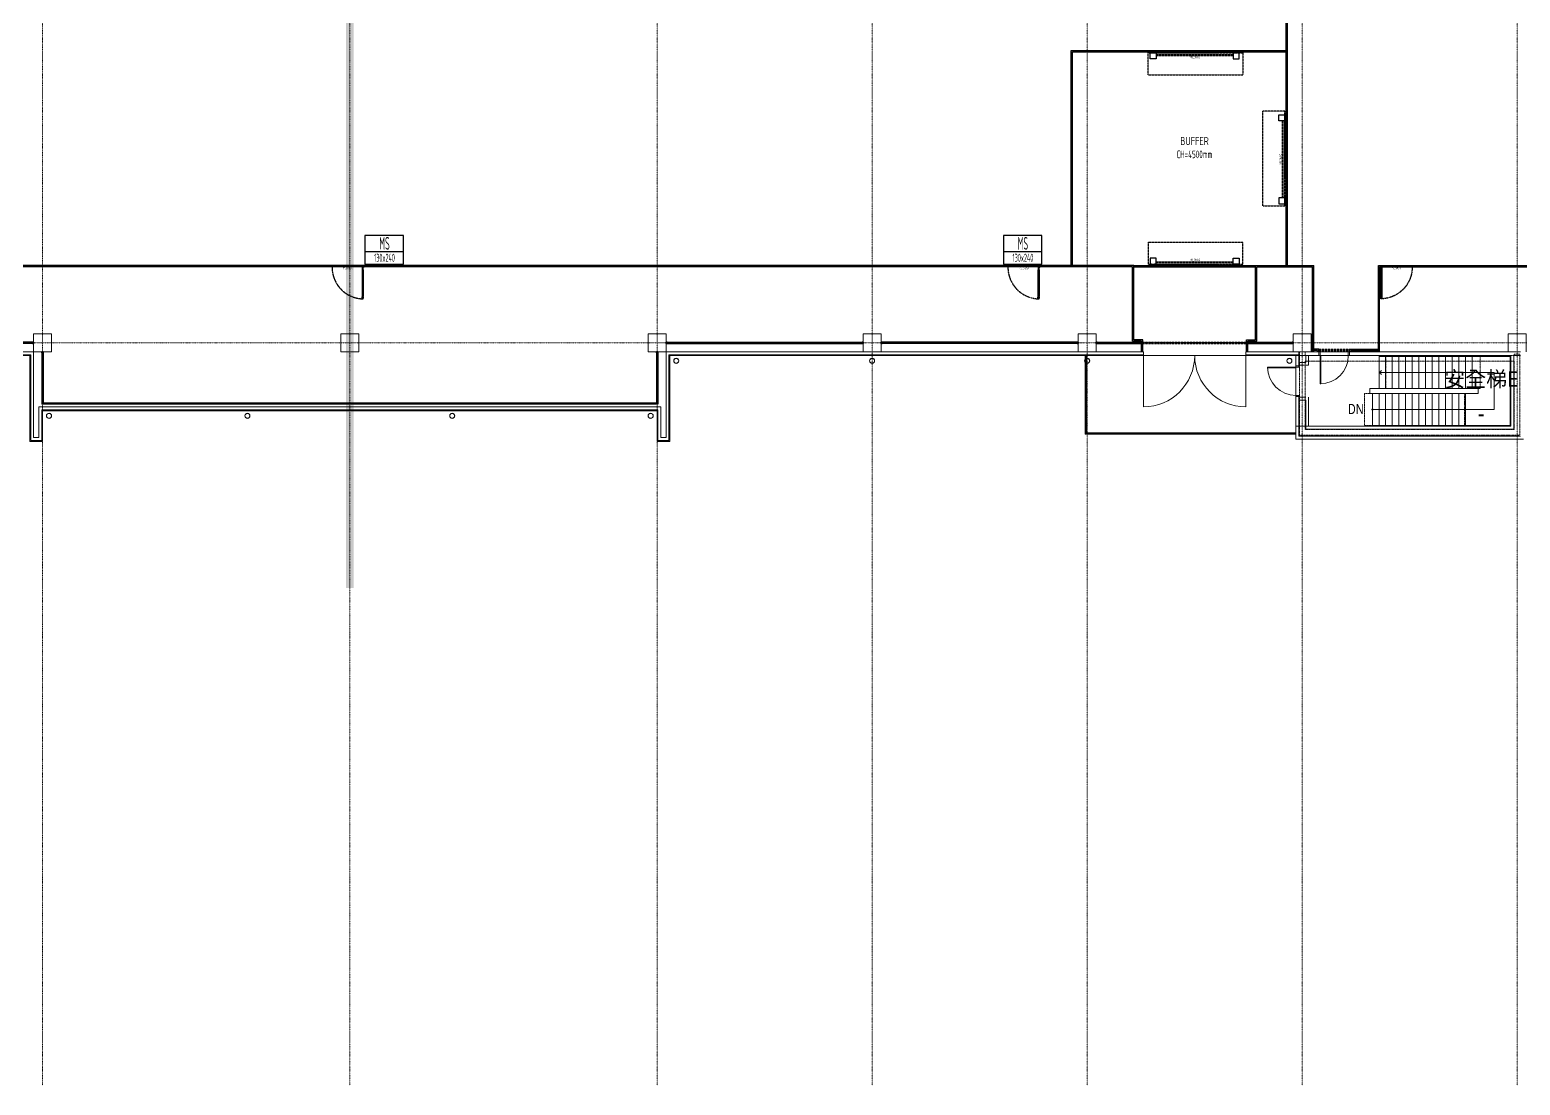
# Model space of a CAD drawing. Extents: x -32000 to 290600, y -111057 to 131250.
# Drawn here: x 126700 to 184915, y -29000 to 12230 of the extents above; entities that cross this region are included whole.
import ezdxf
from ezdxf.enums import TextEntityAlignment as Align

# ---------------------------------------------------------------- set-up
doc = ezdxf.new("R2010")
doc.units = 0
doc.header["$LTSCALE"] = 5
for name, pattern in [('DIVIDE', [1.25, 0.5, -0.25, 0, -0.25, 0, -0.25]), ('H12PL3$0$JJP_三點線', [0.9, 0.3, -0.15, 0, -0.15, 0, -0.15, 0, -0.15]), ('H12PL3$0$JJP_虛線(退縮線、投影線、地下室範圍、非屬本工程、圖面分區)', [0.45, 0.3, -0.15]), ('XFDP30$0$HIDDEN', [0.3, 0.2, -0.1]), ('XFDP30$0$HIDDEN2', [0.1875, 0.125, -0.0625]), ('XFDP30-200K$0$HIDDEN', [0.3, 0.2, -0.1])]:
    doc.linetypes.add(name, pattern=pattern)
for name, color, linetype in [('area code', 5, 'Continuous'), ('DOOR-TXT_A', 3, 'Continuous'), ('DOOR-TXT_B', 3, 'Continuous'), ('H12PL3$0$A-OBJE-MEP', 252, 'Continuous'), ('H12PL3$0$A-RAIL', 252, 'Continuous'), ('H12PL3$0$A-STRS', 252, 'Continuous'), ('H12PL3$0$A-TEXT', 252, 'Continuous'), ('H12PL3$0$A-WALL-EX', 252, 'Continuous'), ('H12PL3$0$A-WALL-IN', 252, 'Continuous'), ('H12PL3$0$A-ZONE', 252, 'Continuous'), ('H12PL3$0$Door', 252, 'Continuous'), ('H12PL3$0$S-COL', 252, 'Continuous'), ('H12PL3$0$S-GRID', 252, 'Continuous'), ('H12PL3$0$S-SLAB-SHOW', 252, 'Continuous'), ('H12PL3$0$S-WALL', 252, 'Continuous'), ('XFDP30$0$A-CR-TT2', 9, 'Continuous'), ('XFDP30$0$A-CR-TXT', 9, 'Continuous'), ('XFDP30$0$A-Door (50K)', 9, 'Continuous'), ('XFDP30$0$A-Door-Col', 9, 'Continuous'), ('XFDP30$0$A-Partition-Col (50K)', 9, 'Continuous'), ('XFDP30$0$A-W-P1S (50K)', 9, 'Continuous'), ('XFDP30$0$A-W-P2D (50K)', 9, 'Continuous'), ('XFDP30$0$A-W-R1 (Rockwool) (50K)', 9, 'Continuous'), ('XFDP30-200K$0$A-Door (200K)', 160, 'Continuous'), ('XFDP30-200K$0$A-Partition-Col (200K)', 216, 'Continuous'), ('XFDP30-200K$0$A-W-P1S (200K)', 106, 'Continuous'), ('XFDP30-200K$0$A-W-R1 (Rockwool) (200K)', 190, 'Continuous')]:
    doc.layers.add(name, color=color, linetype=linetype)
doc.styles.add('AA-TXT', font='isocp.shx', dxfattribs={"width": 0.8, "bigfont": 'chineset.shx'})
doc.styles.add('H12PL3$0$Standard', font='', dxfattribs={"width": 0.8})
doc.styles.add('XFDP30$0$AA-TXT', font='isocp.shx', dxfattribs={"width": 0.8, "bigfont": 'china.shx'})
doc.styles.add('XFDP30-200K$0$AA-TXT', font='isocp.shx', dxfattribs={"width": 0.8, "bigfont": 'china.shx'})
doc.styles.get('H12PL3$0$Standard').set_extended_font_data('Microsoft JhengHei')

# ---------------------------------------------------------------- blocks, each defined once
blk = doc.blocks.new('DOOR-MARK')
for p, q in [((2.95, 2.5), (-3.05, 2.5)), ((-3.05, 2.5), (-3.05, 0)), ((2.95, 0), (2.95, 2.5)), ((-3.05, 0), (-3.05, -2)), ((2.95, -2), (2.95, 0)), ((-3.05, -2), (2.95, -2))]:
    blk.add_line(p, q)
at = {"color": 2}
blk.add_line((-3.05, 0), (2.95, 0), dxfattribs=at)
at = {"style": 'AA-TXT', "width": 0.5}
blk.add_attdef('NO.', text='', height=2, dxfattribs=at).set_placement((0, 1.25), align=Align.MIDDLE)
at = {"color": 1, "style": 'AA-TXT', "width": 0.45}
blk.add_attdef('120+180x300', text='', height=1.25, dxfattribs=at).set_placement((0, -1), align=Align.MIDDLE)
blk = doc.blocks.new('XFDP30$0$TP1-50-Partition_Col-side')
blk.add_lwpolyline([(-2.5, -4), (-2.5, -3.9), (-2.6, -3.9), (-2.5, -3), (-2.5, -0.3), (-2.4, -0.2), (-0.7, -0.2), (-0.5, -0.2), (-0.1, -0.2), (0, -0.2), (0, -0.2), (0.5, -0.2), (0.6, -0.2), (2.4, -0.2), (2.5, -0.3), (2.5, -3), (2.6, -3.9), (2.5, -3.9), (2.5, -4), (2.7, -4), (2.7, 0), (-2.7, 0), (-2.7, -4)], close=True)
for points in [[(-1.6, -2.1), (-2.3, -2.1, 0.414213), (-2.4, -2.2), (-2.4, -3.6), (-2.5, -3.6), (-2.5, -2.2, -0.414213), (-2.3, -2), (-1.6, -2), (-1.6, -2.1)], [(1.6, -2.1), (2.3, -2.1, -0.414213), (2.4, -2.2), (2.4, -3.6), (2.5, -3.6), (2.5, -2.2, 0.414213), (2.3, -2), (1.6, -2), (1.6, -2.1)]]:
    blk.add_lwpolyline(points, format="xyb")
blk.add_lwpolyline([(2.2, -3.6), (-2.2, -3.6, -0.414214), (-2.3, -3.5), (-2.3, -2.6, -0.414214), (-2.2, -2.5), (-1.3, -2.5, 0.414214), (-1.1, -2.3), (-1.1, -2.2, 0.414214), (-1.3, -2.1), (-1.9, -2.1), (-1.9, -2.1), (-1.3, -2.1, -0.414214), (-1.2, -2.2), (-1.2, -2.3, -0.414214), (-1.3, -2.4), (-2.2, -2.4, 0.414214), (-2.4, -2.6), (-2.4, -3.5, 0.414214), (-2.2, -3.6), (2.2, -3.6, 0.414214), (2.4, -3.5), (2.4, -2.6, 0.414214), (2.2, -2.4), (1.3, -2.4, -0.414214), (1.2, -2.3), (1.2, -2.2, -0.414214), (1.3, -2.1), (1.9, -2.1), (1.9, -2.1), (1.3, -2.1, 0.414214), (1.1, -2.2), (1.1, -2.3, 0.414214), (1.3, -2.5), (2.2, -2.5, -0.414214), (2.3, -2.6), (2.3, -3.5, -0.414214)], format="xyb", close=True)
blk = doc.blocks.new('XFDP30$0$High-speed Turbo_300x000')
at = {"layer": 'XFDP30$0$A-Door-Col'}
h = blk.add_hatch(dxfattribs=at)
h.set_pattern_fill('ANSI33', color=256, scale=0.5, style=0)
h.set_pattern_definition([(45, (-7.8503, 41.1287), (-2.24506, 2.24506), []), (45, (-5.6053, 41.1287), (-2.24506, 2.24506), [1.5875, -0.79375])])
h.paths.add_polyline_path([(-24, 5), (-19, 5), (-19, 0), (-24, 0)])
h = blk.add_hatch(dxfattribs=at)
h.set_pattern_fill('ANSI33', color=256, scale=0.5, style=0)
h.set_pattern_definition([(45, (9.6497, 41.1277), (-2.24506, 2.24506), []), (45, (11.8947, 41.1277), (-2.24506, 2.24506), [1.5875, -0.79375])])
h.paths.add_polyline_path([(-6.5, 5), (-1.5, 5), (-1.5, 0), (-6.5, 0)])
h = blk.add_hatch(dxfattribs=at)
h.set_pattern_fill('ANSI33', color=256, scale=0.5, style=0)
h.set_pattern_definition([(135, (290.3503, 41.1277), (2.24506, 2.24506), []), (135, (288.1053, 41.1277), (2.24506, 2.24506), [1.5875, -0.79375])])
h.paths.add_polyline_path([(306.5, 5), (301.5, 5), (301.5, 0), (306.5, 0)])
h = blk.add_hatch(dxfattribs=at)
h.set_pattern_fill('ANSI33', color=256, scale=0.5, style=0)
h.set_pattern_definition([(135, (307.8503, 41.1287), (2.24506, 2.24506), []), (135, (305.6053, 41.1287), (2.24506, 2.24506), [1.5875, -0.79375])])
h.paths.add_polyline_path([(324, 5), (319, 5), (319, 0), (324, 0)])
at = {"color": 1, "linetype": 'XFDP30$0$HIDDEN2', "ltscale": 0.5}
for p, q in [((-38, 0), (-38, -86)), ((332, 0), (-38, 0)), ((332, -86), (332, 0)), ((332, -86), (-38, -86))]:
    blk.add_line(p, q, dxfattribs=at)
at = {"linetype": 'XFDP30$0$HIDDEN2', "ltscale": 0.5}
for p, q in [((300, -6.5), (0, -6.5)), ((300, -9.5), (0, -9.5))]:
    blk.add_line(p, q, dxfattribs=at)
at = {"linetype": 'Continuous'}
for points in [[(0, 0), (0, -23.5), (-24, -23.5), (-24, 0)], [(300, 0), (300, -23.5), (324, -23.5), (324, 0)]]:
    blk.add_lwpolyline(points, close=True, dxfattribs=at)
at = {"layer": 'XFDP30$0$A-Door-Col', "linetype": 'XFDP30$0$HIDDEN2', "ltscale": 0.5}
blk.add_lwpolyline([(-24, 5), (324, 5), (324, 0), (-24, 0)], close=True, dxfattribs=at)
at = {"layer": 'XFDP30$0$A-Door-Col'}
for points in [[(-24, 5), (-19, 5), (-19, 0), (-24, 0)], [(-6.5, 5), (-1.5, 5), (-1.5, 0), (-6.5, 0)], [(306.5, 5), (301.5, 5), (301.5, 0), (306.5, 0)], [(324, 5), (319, 5), (319, 0), (324, 0)]]:
    blk.add_lwpolyline(points, close=True, dxfattribs=at)
at = {"color": 9, "style": 'XFDP30$0$AA-TXT', "width": 0.45}
blk.add_attdef('300X000', text='', height=10, dxfattribs=at).set_placement((150, -16.5), align=Align.MIDDLE)
blk = doc.blocks.new('XFDP30$0$GAD2205')
blk.add_lwpolyline([(0, 1), (0, 1), (-18, 1, -0.414214), (-18, 2), (-18, 3, -0.414214), (-18, 3), (-14, 3, 0.414214), (-13, 4), (-13, 4, 0.414214), (-14, 4), (-18, 4, -0.414214), (-18, 5), (-18, 12, -0.414214), (-18, 12), (-18, 12, 0.414214), (-18, 12), (-18, 14, 0.72636), (-19, 14), (-19, 13, 0.158507), (-19, 13), (-19, 0, 0.414214), (-19, 0), (19, 0, 0.414214), (19, 0), (19, 13, 0.158507), (19, 13), (19, 14, 0.72636), (18, 14), (18, 12, 0.414214), (18, 12, -0.414214), (18, 12), (18, 5, -0.414214), (18, 4), (14, 4, 0.414214), (13, 4), (13, 4, 0.414214), (14, 3), (18, 3, -0.414214), (18, 3), (18, 2, -0.414214), (18, 1), (0, 1)], format="xyb", close=True)
blk = doc.blocks.new('XFDP30$0$Door-S130a')
for p, q in [((8.8, 120.4), (8.8, 125.3)), ((8.8, 125.3), (9.6, 125.3)), ((9.6, 120.4), (8.8, 120.4)), ((9.6, 125.3), (9.6, 120.4))]:
    blk.add_line(p, q)
blk.add_lwpolyline([(4.8, 120.4), (4.8, 125.3), (4, 125.3), (4, 120.4)], close=True)
at = {"ltscale": 5}
for points in [[(8.8, 117.8), (8.8, 127.9), (4.8, 127.9), (4.8, 117.8)], [(5, 117.5), (5, 14.8), (5, 14.8), (5, 117.5)], [(8.6, 14.8), (8.5, 14.8), (8.5, 117.5), (8.6, 117.5)], [(8.8, 4.3), (8.8, 14.4), (4.8, 14.4), (4.8, 4.3)]]:
    blk.add_lwpolyline(points, close=True, dxfattribs=at)
blk.add_lwpolyline([(4.8, 117.9), (4.8, 116.7, 0.158507), (4.9, 116.7), (4.9, 116.5, 0.72636), (5, 116.6), (5, 116.7, 0.414214), (5, 116.7, -0.414214), (4.9, 116.8), (4.9, 117.5, -0.414214), (5, 117.5), (5.4, 117.5, 0.414214), (5.4, 117.5), (5.4, 117.6, 0.414214), (5.4, 117.6), (5, 117.6, -0.414214), (4.9, 117.6), (4.9, 117.8, -0.414214), (5, 117.8), (6.8, 117.8), (6.8, 117.8), (6.8, 117.8), (8.6, 117.8, -0.414214), (8.6, 117.8), (8.6, 117.6, -0.414214), (8.6, 117.6), (8.2, 117.6, 0.414214), (8.1, 117.6), (8.1, 117.5, 0.414214), (8.2, 117.5), (8.6, 117.5, -0.414214), (8.6, 117.5), (8.6, 116.8, -0.414214), (8.6, 116.7), (8.6, 116.7, 0.414214), (8.6, 116.7), (8.6, 116.6, 0.72636), (8.6, 116.5), (8.7, 116.7, 0.158507), (8.7, 116.7), (8.7, 117.9, 0.414214), (8.7, 117.9), (4.9, 117.9, 0.414214)], format="xyb", close=True, dxfattribs=at)
at = {"ltscale": 500}
for points in [[(3.2, -0.6), (3.2, 3.9), (3, 3.9), (3, -0.6)], [(8.5, 4.8), (4, 4.8), (4, 4.6), (8.5, 4.6)]]:
    blk.add_lwpolyline(points, close=True, dxfattribs=at)
at = {"linetype": 'XFDP30$0$HIDDEN', "ltscale": 0.1}
blk.add_arc((3.4, 4.4), 123.6, 0, 86.75942, dxfattribs=at)
at = {"ltscale": 500, "extrusion": (0, 0, -1)}
blk.add_ellipse((3.4, 4.4), major_axis=(-0.495, 0.495), ratio=1, start_param=5.497787, end_param=11.780972, dxfattribs=at)
at = {"ltscale": 5, "xscale": 0.1000000000058208, "yscale": 0.1000000000058208, "zscale": 0.1000000000058208}
blk.add_blockref('XFDP30$0$GAD2205', (6.8, 14.3), dxfattribs=at)
at = {"color": 9, "style": 'XFDP30$0$AA-TXT', "width": 0.45}
blk.add_attdef('130X240', text='', height=10, dxfattribs=at).set_placement((65, 10), align=Align.MIDDLE_CENTER)
blk = doc.blocks.new('XFDP30')
at = {"layer": 'XFDP30$0$A-W-P1S (50K)'}
for p, q in [((169825, 3025, 0), (167375, 3025, 0)), ((167375, 3025, 0), (167375, 2975, 0)), ((169775, 2975, 0), (167375, 2975, 0)), ((169775, 72), (169775, 2975, 0)), ((169825, 122), (169825, 3025, 0)), ((174575, 3025, 0), (176850, 3025, 0)), ((174575, 122), (174575, 3025, 0)), ((174625, 2975, 0), (176800, 2975, 0)), ((174625, 72), (174625, 2975, 0)), ((176800, -350), (176800, 2975, 0)), ((176850, -350), (176850, 3025, 0)), ((179375, -350, 0), (179375, 3025, 0)), ((179375, 3025, 0), (216600, 3025, 0)), ((179425, -350, 0), (179425, 2975, 0)), ((179425, 2975, 0), (216600, 2975, 0)), ((170125, 72), (169775, 72)), ((170175, 122), (169825, 122)), ((170125, -350), (170125, 72)), ((170175, -350), (170175, 122)), ((174225, 122), (174575, 122)), ((174225, -350), (174225, 122)), ((174275, 72), (174625, 72)), ((174275, -350), (174275, 72)), ((177050, -250), (176850, -250)), ((177000, -300), (176850, -300)), ((177000, -350), (177000, -300)), ((177050, -350), (177050, -250)), ((178250, -350), (178250, -250)), ((178250, -250), (179375, -250)), ((178300, -350), (178300, -300)), ((178300, -300), (179375, -300))]:
    blk.add_line(p, q, dxfattribs=at)
at = {"layer": 'XFDP30$0$A-W-P1S (50K)', "linetype": 'XFDP30$0$HIDDEN2'}
for p, q in [((177050, -250), (178250, -250)), ((177050, -300), (178250, -300))]:
    blk.add_line(p, q, dxfattribs=at)
at = {"layer": 'XFDP30$0$A-W-P2D (50K)'}
for p, q in [((175775, 3025, 0), (175775, 86190)), ((175825, 3025, 0), (175825, 86190)), ((167375, 3025, 0), (167375, 11425, 0)), ((167375, 11425, 0), (175775, 11425, 0)), ((167425, 3025, 0), (167425, 11375, 0)), ((167425, 11375, 0), (175775, 11375, 0)), ((169825, 3025, 0), (174575, 3025, 0)), ((169825, 2975, 0), (174575, 2975, 0))]:
    blk.add_line(p, q, dxfattribs=at)
at = {"layer": 'XFDP30$0$A-W-R1 (Rockwool) (50K)'}
for p, q in [((168350, 25, 0), (170125, 25, 0)), ((174275, 25, 0), (176050, 25, 0)), ((168350, -25, 0), (170125, -25, 0)), ((174275, -25, 0), (176050, -25, 0))]:
    blk.add_line(p, q, dxfattribs=at)
at = {"layer": 'XFDP30$0$A-W-R1 (Rockwool) (50K)', "linetype": 'XFDP30$0$HIDDEN2'}
for p, q in [((170125, 25, 0), (174275, 25, 0)), ((170125, -25, 0), (174275, -25, 0))]:
    blk.add_line(p, q, dxfattribs=at)
at = {"layer": 'XFDP30$0$A-Door (50K)'}
ref = blk.add_blockref('XFDP30$0$High-speed Turbo_300x000', (173700, 11325, 0), dxfattribs=dict(at, xscale=-10, yscale=10, zscale=10))
ref.add_attrib('300X000', 'FAU_300x300', dxfattribs={"layer": '0', "color": 9, "height": 100, "rotation": 180, "style": 'XFDP30$0$AA-TXT', "text_generation_flag": 6, "width": 0.45}).set_placement((172200, 11160, 0), align=Align.MIDDLE)
ref = blk.add_blockref('XFDP30$0$High-speed Turbo_300x000', (175725, 8670, 0), dxfattribs=dict(at, xscale=10, yscale=10, zscale=10, rotation=270))
ref.add_attrib('300X000', 'FAU_300x300', dxfattribs={"layer": '0', "color": 9, "height": 100, "rotation": 270, "style": 'XFDP30$0$AA-TXT', "text_generation_flag": 6, "width": 0.45}).set_placement((175560, 7170, 0), align=Align.MIDDLE)
ref = blk.add_blockref('XFDP30$0$High-speed Turbo_300x000', (173700, 3075, 0), dxfattribs=dict(at, xscale=10, yscale=10, zscale=10, rotation=180))
ref.add_attrib('300X000', 'FAU_300x300', dxfattribs={"layer": '0', "color": 9, "height": 100, "rotation": 180, "style": 'XFDP30$0$AA-TXT', "text_generation_flag": 6, "width": 0.45}).set_placement((172200, 3240, 0), align=Align.MIDDLE)
ref = blk.add_blockref('XFDP30$0$Door-S130a', (179425, 3000, 0), dxfattribs=dict(at, xscale=-10, yscale=10, zscale=10, rotation=180))
ref.add_attrib('130X240', 'MS_130x240', dxfattribs={"layer": '0', "color": 9, "height": 100, "style": 'XFDP30$0$AA-TXT', "width": 0.45}).set_placement((180075, 2925, 0), align=Align.MIDDLE_CENTER)
at = {"layer": 'XFDP30$0$A-Partition-Col (50K)', "yscale": 10, "zscale": 10}
for p, xscale, rotation in [((168350, 0), -10, 90), ((176050, 0, 0), 10, 270)]:
    blk.add_blockref('XFDP30$0$TP1-50-Partition_Col-side', p, dxfattribs=dict(at, xscale=xscale, rotation=rotation))
at = {"layer": 'XFDP30$0$A-CR-TT2', "style": 'XFDP30$0$AA-TXT', "width": 0.6}
blk.add_text('CH=4500mm', height=300, dxfattribs=at).set_placement((172193, 7365), align=Align.MIDDLE)
at = {"layer": 'XFDP30$0$A-CR-TXT', "style": 'XFDP30$0$AA-TXT', "width": 0.8}
blk.add_text('BUFFER', height=320, dxfattribs=at).set_placement((172193, 7885), align=Align.MIDDLE)
blk = doc.blocks.new('XFDP30-200K$0$TP1-50-Partition_Col-side')
blk.add_lwpolyline([(-2.5, -4), (-2.5, -3.9), (-2.6, -3.9), (-2.5, -3), (-2.5, -0.3), (-2.4, -0.2), (-0.7, -0.2), (-0.5, -0.2), (-0.1, -0.2), (0, -0.2), (0, -0.2), (0.5, -0.2), (0.6, -0.2), (2.4, -0.2), (2.5, -0.3), (2.5, -3), (2.6, -3.9), (2.5, -3.9), (2.5, -4), (2.7, -4), (2.7, 0), (-2.7, 0), (-2.7, -4)], close=True)
for points in [[(-1.6, -2.1), (-2.3, -2.1, 0.414213), (-2.4, -2.2), (-2.4, -3.6), (-2.5, -3.6), (-2.5, -2.2, -0.414213), (-2.3, -2), (-1.6, -2), (-1.6, -2.1)], [(1.6, -2.1), (2.3, -2.1, -0.414213), (2.4, -2.2), (2.4, -3.6), (2.5, -3.6), (2.5, -2.2, 0.414213), (2.3, -2), (1.6, -2), (1.6, -2.1)]]:
    blk.add_lwpolyline(points, format="xyb")
blk.add_lwpolyline([(2.2, -3.6), (-2.2, -3.6, -0.414214), (-2.3, -3.5), (-2.3, -2.6, -0.414214), (-2.2, -2.5), (-1.3, -2.5, 0.414214), (-1.1, -2.3), (-1.1, -2.2, 0.414214), (-1.3, -2.1), (-1.9, -2.1), (-1.9, -2.1), (-1.3, -2.1, -0.414214), (-1.2, -2.2), (-1.2, -2.3, -0.414214), (-1.3, -2.4), (-2.2, -2.4, 0.414214), (-2.4, -2.6), (-2.4, -3.5, 0.414214), (-2.2, -3.6), (2.2, -3.6, 0.414214), (2.4, -3.5), (2.4, -2.6, 0.414214), (2.2, -2.4), (1.3, -2.4, -0.414214), (1.2, -2.3), (1.2, -2.2, -0.414214), (1.3, -2.1), (1.9, -2.1), (1.9, -2.1), (1.3, -2.1, 0.414214), (1.1, -2.2), (1.1, -2.3, 0.414214), (1.3, -2.5), (2.2, -2.5, -0.414214), (2.3, -2.6), (2.3, -3.5, -0.414214)], format="xyb", close=True)
blk = doc.blocks.new('XFDP30-200K$0$GAD2205')
blk.add_lwpolyline([(0, 1), (0, 1), (-18, 1, -0.414214), (-18, 2), (-18, 3, -0.414214), (-18, 3), (-14, 3, 0.414214), (-13, 4), (-13, 4, 0.414214), (-14, 4), (-18, 4, -0.414214), (-18, 5), (-18, 12, -0.414214), (-18, 12), (-18, 12, 0.414214), (-18, 12), (-18, 14, 0.72636), (-19, 14), (-19, 13, 0.158507), (-19, 13), (-19, 0, 0.414214), (-19, 0), (19, 0, 0.414214), (19, 0), (19, 13, 0.158507), (19, 13), (19, 14, 0.72636), (18, 14), (18, 12, 0.414214), (18, 12, -0.414214), (18, 12), (18, 5, -0.414214), (18, 4), (14, 4, 0.414214), (13, 4), (13, 4, 0.414214), (14, 3), (18, 3, -0.414214), (18, 3), (18, 2, -0.414214), (18, 1), (0, 1)], format="xyb", close=True)
blk = doc.blocks.new('XFDP30-200K$0$Door-S130a')
for p, q in [((8.8, 120.4), (8.8, 125.3)), ((8.8, 125.3), (9.6, 125.3)), ((9.6, 120.4), (8.8, 120.4)), ((9.6, 125.3), (9.6, 120.4))]:
    blk.add_line(p, q)
blk.add_lwpolyline([(4.8, 120.4), (4.8, 125.3), (4, 125.3), (4, 120.4)], close=True)
at = {"ltscale": 5}
for points in [[(8.8, 117.8), (8.8, 127.9), (4.8, 127.9), (4.8, 117.8)], [(5, 117.5), (5, 14.8), (5, 14.8), (5, 117.5)], [(8.6, 14.8), (8.5, 14.8), (8.5, 117.5), (8.6, 117.5)], [(8.8, 4.3), (8.8, 14.4), (4.8, 14.4), (4.8, 4.3)]]:
    blk.add_lwpolyline(points, close=True, dxfattribs=at)
blk.add_lwpolyline([(4.8, 117.9), (4.8, 116.7, 0.158507), (4.9, 116.7), (4.9, 116.5, 0.72636), (5, 116.6), (5, 116.7, 0.414214), (5, 116.7, -0.414214), (4.9, 116.8), (4.9, 117.5, -0.414214), (5, 117.5), (5.4, 117.5, 0.414214), (5.4, 117.5), (5.4, 117.6, 0.414214), (5.4, 117.6), (5, 117.6, -0.414214), (4.9, 117.6), (4.9, 117.8, -0.414214), (5, 117.8), (6.8, 117.8), (6.8, 117.8), (6.8, 117.8), (8.6, 117.8, -0.414214), (8.6, 117.8), (8.6, 117.6, -0.414214), (8.6, 117.6), (8.2, 117.6, 0.414214), (8.1, 117.6), (8.1, 117.5, 0.414214), (8.2, 117.5), (8.6, 117.5, -0.414214), (8.6, 117.5), (8.6, 116.8, -0.414214), (8.6, 116.7), (8.6, 116.7, 0.414214), (8.6, 116.7), (8.6, 116.6, 0.72636), (8.6, 116.5), (8.7, 116.7, 0.158507), (8.7, 116.7), (8.7, 117.9, 0.414214), (8.7, 117.9), (4.9, 117.9, 0.414214)], format="xyb", close=True, dxfattribs=at)
at = {"ltscale": 500}
for points in [[(3.2, -0.6), (3.2, 3.9), (3, 3.9), (3, -0.6)], [(8.5, 4.8), (4, 4.8), (4, 4.6), (8.5, 4.6)]]:
    blk.add_lwpolyline(points, close=True, dxfattribs=at)
at = {"linetype": 'XFDP30-200K$0$HIDDEN', "ltscale": 0.1}
blk.add_arc((3.4, 4.4), 123.6, 0, 86.75942, dxfattribs=at)
at = {"ltscale": 500, "extrusion": (0, 0, -1)}
blk.add_ellipse((3.4, 4.4), major_axis=(-0.495, 0.495), ratio=1, start_param=5.497787, end_param=11.780972, dxfattribs=at)
at = {"ltscale": 5, "xscale": 0.1000000000058208, "yscale": 0.1000000000058208, "zscale": 0.1000000000058208}
blk.add_blockref('XFDP30-200K$0$GAD2205', (6.8, 14.3), dxfattribs=at)
at = {"color": 9, "style": 'XFDP30-200K$0$AA-TXT', "width": 0.45}
blk.add_attdef('130X240', text='', height=10, dxfattribs=at).set_placement((65, 10), align=Align.MIDDLE_CENTER)
blk = doc.blocks.new('XFDP30-200K')
at = {"layer": 'XFDP30-200K$0$A-W-P1S (200K)'}
for p, q in [((167375, 2975, 0), (18575, 2975)), ((167375, 3025, 0), (18625, 3025))]:
    blk.add_line(p, q, dxfattribs=at)
at = {"layer": 'XFDP30-200K$0$A-W-R1 (Rockwool) (200K)'}
for p, q in [((126850, 25, 0), (119150, 25, 0)), ((151550, 25, 0), (159250, 25, 0)), ((167650, 25, 0), (159950, 25, 0)), ((126850, -25, 0), (119150, -25, 0)), ((127175, -350, 0), (127175, -2400, 0)), ((127225, -350, 0), (127225, -2350, 0)), ((151175, -350, 0), (151175, -2350, 0)), ((151225, -350, 0), (151225, -2400, 0)), ((151550, -25, 0), (159250, -25, 0)), ((167650, -25, 0), (159950, -25, 0)), ((151225, -2400, 0), (127175, -2400, 0)), ((151175, -2350, 0), (127225, -2350, 0))]:
    blk.add_line(p, q, dxfattribs=at)
at = {"layer": 'XFDP30-200K$0$A-Door (200K)'}
ref = blk.add_blockref('XFDP30-200K$0$Door-S130a', (139775, 3000), dxfattribs=dict(at, xscale=10, yscale=10, zscale=10, rotation=180))
ref.add_attrib('130X240', 'MS_130x240', dxfattribs={"layer": '0', "color": 9, "height": 100, "style": 'XFDP30-200K$0$AA-TXT', "width": 0.45}).set_placement((139125, 2925), align=Align.MIDDLE_CENTER)
ref = blk.add_blockref('XFDP30-200K$0$Door-S130a', (166175, 3000, 0), dxfattribs=dict(at, xscale=10, yscale=10, zscale=10, rotation=180))
ref.add_attrib('130X240', 'MS_130x240', dxfattribs={"layer": '0', "color": 9, "height": 100, "style": 'XFDP30-200K$0$AA-TXT', "width": 0.45}).set_placement((165525, 2925, 0), align=Align.MIDDLE_CENTER)
at = {"layer": 'XFDP30-200K$0$A-Partition-Col (200K)', "yscale": 10, "zscale": 10}
for p, xscale, rotation in [((126850, 0), 10, 270), ((151550, 0), -10, 90), ((159250, 0, 0), 10, 270), ((159950, 0, 0), -10, 90), ((167650, 0), 10, 270)]:
    blk.add_blockref('XFDP30-200K$0$TP1-50-Partition_Col-side', p, dxfattribs=dict(at, xscale=xscale, rotation=rotation))
for p, xscale in [((127200, -350), -10), ((151200, -350), 10)]:
    blk.add_blockref('XFDP30-200K$0$TP1-50-Partition_Col-side', p, dxfattribs=dict(at, xscale=xscale))
blk = doc.blocks.new('H12PL3')
at = {"layer": 'H12PL3$0$A-OBJE-MEP', "lineweight": 0, "flags": 128}
for points in [[(152045, -700, 1), (151855, -700, 1)], [(159695, -700, 1), (159505, -700, 1)], [(168095, -700, 1), (167905, -700, 1)], [(175995, -700, 1), (175805, -700, 1)], [(127545, -2850, 1), (127355, -2850, 1)], [(135295, -2850, 1), (135105, -2850, 1)], [(143295, -2850, 1), (143105, -2850, 1)], [(151045, -2850, 1), (150855, -2850, 1)]]:
    blk.add_lwpolyline(points, format="xyb", close=True, dxfattribs=at)
at = {"layer": 'H12PL3$0$A-OBJE-MEP', "lineweight": 0}
for centre in [(151950, -700), (159600, -700), (168000, -700), (175900, -700), (127450, -2850), (135200, -2850), (143200, -2850), (150950, -2850)]:
    blk.add_circle(centre, 100, dxfattribs=at)
at = {"layer": 'H12PL3$0$A-RAIL', "lineweight": 0}
for p, q in [((167975, -500), (167925, -500)), ((167925, -500), (167925, -3563)), ((167967.5, -510), (167932.5, -510)), ((167932.5, -510), (167932.5, -3555.5)), ((167967.5, -510), (167932.5, -510)), ((167932.5, -510), (167932.5, -3555.5)), ((167967.5, -3520.5), (167967.5, -510)), ((167967.5, -3520.5), (167967.5, -510)), ((167975, -3513), (167975, -500)), ((167925, -3563), (176150, -3563)), ((167932.5, -3555.5), (176140, -3555.5)), ((167932.5, -3555.5), (176140, -3555.5)), ((176140, -3520.5), (167967.5, -3520.5)), ((176140, -3520.5), (167967.5, -3520.5)), ((176150, -3513), (167975, -3513)), ((176140, -3555.5), (176140, -3520.5)), ((176140, -3555.5), (176140, -3520.5)), ((176150, -3563), (176150, -3513))]:
    blk.add_line(p, q, dxfattribs=at)
at = {"layer": 'H12PL3$0$A-RAIL', "lineweight": 0, "flags": 128}
for points in [[(167962.5, -2019, 1), (167937.5, -2019, 1)], [(168650, -3525.5, 1), (168650, -3550.5, 1)], [(170350, -3525.5, 1), (170350, -3550.5, 1)], [(172050, -3525.5, 1), (172050, -3550.5, 1)], [(173750, -3525.5, 1), (173750, -3550.5, 1)], [(175450, -3525.5, 1), (175450, -3550.5, 1)]]:
    blk.add_lwpolyline(points, format="xyb", close=True, dxfattribs=at)
at = {"layer": 'H12PL3$0$A-STRS', "lineweight": 0}
for p, q in [((179400, -530), (179400, -1780)), ((183040, -530), (179400, -530)), ((179400, -530), (179400, -1780)), ((179660, -530), (179400, -530)), ((179660, -530), (179660, -1780)), ((179660, -1780), (179660, -530)), ((179660, -530), (179660, -1780)), ((179920, -530), (179660, -530)), ((179920, -530), (179920, -1780)), ((179920, -1780), (179920, -530)), ((179920, -530), (179920, -1780)), ((180180, -530), (179920, -530)), ((180180, -530), (180180, -1780)), ((180180, -1780), (180180, -530)), ((180180, -530), (180180, -1780)), ((180440, -530), (180180, -530)), ((180440, -530), (180440, -1780)), ((180440, -1780), (180440, -530)), ((180440, -530), (180440, -1780)), ((180700, -530), (180440, -530)), ((180700, -530), (180700, -1780)), ((180700, -1780), (180700, -530)), ((180700, -530), (180700, -1780)), ((180960, -530), (180700, -530)), ((180960, -530), (180960, -1780)), ((180960, -1780), (180960, -530)), ((180960, -530), (180960, -1780)), ((181220, -530), (180960, -530)), ((181220, -530), (181220, -1780)), ((181220, -1780), (181220, -530)), ((181220, -530), (181220, -1780)), ((181480, -530), (181220, -530)), ((181480, -530), (181480, -1780)), ((181480, -1780), (181480, -530)), ((181480, -530), (181480, -1780)), ((181740, -530), (181480, -530)), ((181740, -530), (181740, -1780)), ((181740, -1780), (181740, -530)), ((181740, -530), (181740, -1780)), ((182000, -530), (181740, -530)), ((182000, -530), (182000, -1780)), ((182000, -1780), (182000, -530)), ((182000, -530), (182000, -1780)), ((182260, -530), (182000, -530)), ((182260, -530), (182260, -1780)), ((182260, -1780), (182260, -530)), ((182260, -530), (182260, -1780)), ((182520, -530), (182260, -530)), ((182520, -530), (182520, -1780)), ((182520, -1780), (182520, -530)), ((182520, -530), (182520, -1780)), ((182780, -530), (182520, -530)), ((182780, -530), (182780, -1780)), ((182780, -1780), (182780, -530)), ((182780, -530), (182780, -1780)), ((183040, -530), (182780, -530)), ((183346.68, -530), (183040, -530)), ((183040, -530), (183040, -1780)), ((183040, -530), (183040, -1780)), ((183040, -530), (183040, -1780)), ((183040, -1780), (183040, -530)), ((184520, -530), (183040, -530)), ((183040, -530), (183040, -1780)), ((184520, -530), (183346.68, -530)), ((184520, -3230), (184520, -530)), ((184520, -3230), (184520, -530)), ((179500, -1080), (179400, -1155)), ((179400, -1155), (179660, -1155)), ((179400, -1155), (179500, -1230)), ((179660, -1155), (183040, -1155)), ((183040, -1155), (183895, -1155)), ((183895, -1155), (183895, -2605)), ((182780, -1980), (179140, -1980)), ((179140, -3230), (179140, -1980)), ((179400, -1980), (179140, -1980)), ((179140, -1980), (179140, -3230)), ((179400, -1780), (183040, -1780)), ((179400, -1780), (179660, -1780)), ((179400, -3230), (179400, -1980)), ((179660, -1980), (179400, -1980)), ((179400, -1980), (179400, -3230)), ((179400, -3230), (179400, -1980)), ((179660, -1780), (179920, -1780)), ((179660, -3230), (179660, -1980)), ((179920, -1980), (179660, -1980)), ((179660, -1980), (179660, -3230)), ((179660, -3230), (179660, -1980)), ((179920, -1780), (180180, -1780)), ((179920, -3230), (179920, -1980)), ((180180, -1980), (179920, -1980)), ((179920, -1980), (179920, -3230)), ((179920, -3230), (179920, -1980)), ((180180, -1780), (180440, -1780)), ((180180, -3230), (180180, -1980)), ((180440, -1980), (180180, -1980)), ((180180, -1980), (180180, -3230)), ((180180, -3230), (180180, -1980)), ((180440, -1780), (180700, -1780)), ((180440, -3230), (180440, -1980)), ((180700, -1980), (180440, -1980)), ((180440, -1980), (180440, -3230)), ((180440, -3230), (180440, -1980)), ((180700, -1780), (180960, -1780)), ((180700, -3230), (180700, -1980)), ((180960, -1980), (180700, -1980)), ((180700, -1980), (180700, -3230)), ((180700, -3230), (180700, -1980)), ((180960, -1780), (181220, -1780)), ((180960, -3230), (180960, -1980)), ((181220, -1980), (180960, -1980)), ((180960, -1980), (180960, -3230)), ((180960, -3230), (180960, -1980)), ((181220, -1780), (181480, -1780)), ((181220, -3230), (181220, -1980)), ((181480, -1980), (181220, -1980)), ((181220, -1980), (181220, -3230)), ((181220, -3230), (181220, -1980)), ((181480, -1780), (181740, -1780)), ((181480, -3230), (181480, -1980)), ((181740, -1980), (181480, -1980)), ((181480, -1980), (181480, -3230)), ((181480, -3230), (181480, -1980)), ((181740, -1780), (182000, -1780)), ((181740, -3230), (181740, -1980)), ((182000, -1980), (181740, -1980)), ((181740, -1980), (181740, -3230)), ((181740, -3230), (181740, -1980)), ((182000, -1780), (182260, -1780)), ((182000, -3230), (182000, -1980)), ((182260, -1980), (182000, -1980)), ((182000, -1980), (182000, -3230)), ((182000, -3230), (182000, -1980)), ((182260, -1780), (182520, -1780)), ((182260, -3230), (182260, -1980)), ((182520, -1980), (182260, -1980)), ((182260, -1980), (182260, -3230)), ((182260, -3230), (182260, -1980)), ((182520, -1780), (182780, -1780)), ((182520, -3230), (182520, -1980)), ((182780, -1980), (182520, -1980)), ((182520, -1980), (182520, -3230)), ((182520, -3230), (182520, -1980)), ((182780, -1780), (183040, -1780)), ((183270, -1980), (182780, -1980)), ((182780, -3230), (182780, -1980)), ((182780, -3230), (182780, -1980)), ((183270, -1980), (182780, -1980)), ((182780, -1980), (182780, -3230)), ((182780, -3230), (182780, -1980)), ((183040, -1780), (183270, -1780)), ((183040, -1780), (183270, -1780)), ((183270, -1780), (183270, -1980)), ((183270, -1780), (183270, -1980)), ((179400, -2605), (179140, -2605)), ((182780, -2605), (179400, -2605)), ((183895, -2605), (182780, -2605)), ((179140, -3230), (182780, -3230)), ((179140, -3230), (179400, -3230)), ((179400, -3230), (179660, -3230)), ((179660, -3230), (179920, -3230)), ((179920, -3230), (180180, -3230)), ((180180, -3230), (180440, -3230)), ((180440, -3230), (180700, -3230)), ((180700, -3230), (180960, -3230)), ((180960, -3230), (181220, -3230)), ((181220, -3230), (181480, -3230)), ((181480, -3230), (181740, -3230)), ((181740, -3230), (182000, -3230)), ((182000, -3230), (182260, -3230)), ((182260, -3230), (182520, -3230)), ((182520, -3230), (182780, -3230)), ((182780, -3230), (184520, -3230)), ((182780, -3230), (184520, -3230))]:
    blk.add_line(p, q, dxfattribs=at)
at = {"layer": 'H12PL3$0$A-STRS', "linetype": 'H12PL3$0$JJP_虛線(退縮線、投影線、地下室範圍、非屬本工程、圖面分區)', "lineweight": 0}
for p, q in [((179664.35, -1780), (179664.35, -530)), ((183346.68, -1780), (183346.68, -530)), ((179140, -1980), (178833.32, -1980)), ((178833.32, -1980), (178833.32, -3230)), ((182733.32, -3230), (182733.32, -1980)), ((183270, -1780), (183346.68, -1780)), ((178833.32, -3230), (179140, -3230))]:
    blk.add_line(p, q, dxfattribs=at)
at = {"layer": 'H12PL3$0$A-STRS', "lineweight": 0, "flags": 128}
blk.add_lwpolyline([(179140, -2630, 1), (179140, -2580, 1)], format="xyb", close=True, dxfattribs=at)
at = {"layer": 'H12PL3$0$A-WALL-EX', "lineweight": 0}
for p, q in [((126700, -465), (83000, -465)), ((126735, -465), (126700, -465)), ((126735, -465), (126700, -465)), ((126735, -500), (126735, -465)), ((126735, -3815), (126735, -500)), ((151700, -465), (151665, -465)), ((151700, -465), (151665, -465)), ((151665, -465), (151665, -500)), ((151665, -500), (151665, -3815)), ((170200, -465), (151700, -465)), ((170200, -385), (170200, -350)), ((170200, -465), (170200, -385)), ((170200, -500), (170200, -465)), ((174200, -385), (174200, -350)), ((174200, -465), (174200, -385)), ((176150, -465), (174200, -465)), ((174200, -500), (174200, -465)), ((176270, -350), (176150, -350)), ((176270, -350), (176150, -350)), ((176150, -465), (176270, -465)), ((176150, -465), (176270, -465)), ((176270, -465), (176270, -350)), ((176150, -900), (176270, -900)), ((176150, -2100), (176270, -2100)), ((127165, -2615), (127165, -2650)), ((127165, -2615), (127165, -2650)), ((127200, -2615), (127165, -2615)), ((127165, -2650), (127165, -3815)), ((151200, -2615), (127200, -2615)), ((151235, -2615), (151200, -2615)), ((151235, -2650), (151235, -2615)), ((151235, -2650), (151235, -2615)), ((151235, -3815), (151235, -2650)), ((126735, -3815), (126850, -3815)), ((126735, -3815), (126850, -3815)), ((127050, -3815), (126850, -3815)), ((127050, -3815), (127165, -3815)), ((127050, -3815), (127165, -3815)), ((151235, -3815), (151350, -3815)), ((151235, -3815), (151350, -3815)), ((151550, -3815), (151350, -3815)), ((151550, -3815), (151665, -3815)), ((151550, -3815), (151665, -3815))]:
    blk.add_line(p, q, dxfattribs=at)
at = {"layer": 'H12PL3$0$A-WALL-EX', "lineweight": 0, "flags": 128}
for points in [[(126735, -350), (83000, -350)], [(83000, -500), (126700, -500)], [(126700, -500), (126700, -3850)], [(126850, -350), (126735, -350)], [(126850, -3700), (126850, -350)], [(151550, -350), (151665, -350)], [(151550, -350), (151550, -3700)], [(170200, -350), (151665, -350)], [(151700, -500), (170160, -500)], [(151700, -500), (170160, -500)], [(151700, -500), (170160, -500)], [(151700, -500), (170160, -500)], [(151700, -500), (176150, -500)], [(151700, -500), (170200, -500)], [(151700, -3850), (151700, -500)], [(176150, -350), (174200, -350)], [(174200, -500), (176150, -500)], [(174240, -500), (176150, -500)], [(174240, -500), (176150, -500)], [(174240, -500), (176150, -500)], [(174240, -500), (176150, -500)], [(176150, -350), (176270, -350)], [(176150, -500), (176150, -465)], [(176150, -465), (176150, -900)], [(176270, -900), (176270, -350)], [(176150, -2100), (176150, -3640)], [(176270, -3640), (176270, -2100)], [(127050, -2500), (127050, -2615)], [(151350, -2500), (127050, -2500)], [(127050, -2615), (127050, -3700)], [(151200, -2650), (127200, -2650)], [(151200, -2650), (127200, -2650)], [(151200, -2650), (127200, -2650)], [(151200, -2650), (127200, -2650)], [(151200, -2650), (127200, -2650)], [(127200, -3850), (127200, -2650)], [(127200, -2650), (151200, -2650)], [(151200, -2650), (151200, -3850)], [(151350, -2500), (151350, -2615)], [(151350, -3700), (151350, -2615)], [(126700, -3850), (126735, -3850)], [(126735, -3850), (127165, -3850)], [(127050, -3700), (126850, -3700)], [(127200, -3850), (127165, -3850)], [(151200, -3850), (151235, -3850)], [(151235, -3850), (151665, -3850)], [(151550, -3700), (151350, -3700)], [(151700, -3850), (151665, -3850)], [(176150, -3760), (176150, -3640)], [(176150, -3760), (185050, -3760)], [(184930, -3640), (176270, -3640)]]:
    blk.add_lwpolyline(points, dxfattribs=at)
at = {"layer": 'H12PL3$0$A-WALL-IN', "lineweight": 0}
for p, q in [((177050, -500), (177050, -350)), ((178250, -500), (178250, -350))]:
    blk.add_line(p, q, dxfattribs=at)
at = {"layer": 'H12PL3$0$A-WALL-IN', "lineweight": 0, "flags": 128}
for points in [[(176270, -350), (176270, -500)], [(176270, -350), (176270, -500)], [(176270, -500), (176537, -500)], [(176270, -500), (176537, -500)], [(176537, -500), (176537, -762)], [(176650, -762), (176650, -500)], [(176650, -500), (177050, -500)], [(176650, -500), (184549.5, -500)], [(177050, -350), (176750, -350)], [(184450, -350), (176750, -350)], [(184450, -350), (178250, -350)], [(178250, -500), (184549.5, -500)], [(184549.5, -500), (184549.5, -3259.5)], [(184662.5, -500), (184930, -500)], [(184662.5, -3372.5), (184662.5, -500)], [(184662.5, -500), (184930, -500)], [(176537, -762), (176270, -762)], [(176270, -762), (176270, -875)], [(176270, -875), (176650, -875)], [(176650, -875), (176650, -762)], [(176537, -2125), (176270, -2125)], [(176270, -2125), (176270, -2238)], [(176270, -2238), (176537, -2238)], [(176537, -2238), (176537, -3372.5)], [(176650, -2238), (176650, -2125)], [(176650, -3259.5), (176650, -2238)], [(176537, -3372.5), (176650, -3372.5)], [(184549.5, -3259.5), (176650, -3259.5)], [(176650, -3372.5), (184549.5, -3372.5)], [(184662.5, -3372.5), (184549.5, -3372.5)]]:
    blk.add_lwpolyline(points, dxfattribs=at)
at = {"layer": 'H12PL3$0$Door', "lineweight": 0}
for p, q in [((170200, -385), (170200, -350)), ((170200, -465), (170200, -385)), ((170200, -465), (170200, -385)), ((170200, -500), (170200, -465)), ((170200, -500), (170200, -465)), ((170200, -500), (170200, -2500)), ((174200, -385), (174200, -350)), ((174200, -465), (174200, -385)), ((174200, -465), (174200, -385)), ((174200, -500), (174200, -465)), ((174200, -500), (174200, -465)), ((174200, -500), (174200, -2500)), ((177050, -500), (177050, -350)), ((177050, -350), (177100, -350)), ((177100, -500), (177050, -500)), ((177100, -350), (177100, -500)), ((177100, -500), (177100, -1600)), ((177130, -500), (177100, -500)), ((177130, -1600), (177130, -500)), ((178200, -500), (178200, -350)), ((178200, -350), (178250, -350)), ((178250, -500), (178200, -500)), ((178250, -350), (178250, -500)), ((176150, -950), (175050, -950)), ((175050, -950), (175050, -980)), ((175050, -980), (176150, -980)), ((176150, -950), (176150, -900)), ((176150, -900), (176270, -900)), ((176150, -980), (176150, -950)), ((176270, -950), (176150, -950)), ((176270, -900), (176270, -950)), ((177100, -1600), (177130, -1600)), ((176150, -2100), (176150, -2050)), ((176150, -2050), (176270, -2050)), ((176270, -2100), (176150, -2100)), ((176270, -2050), (176270, -2100))]:
    blk.add_line(p, q, dxfattribs=at)
for centre, radius, start, end in [((170200, -500), 2000, 270, 0), ((174200, -500), 2000, 180, 270), ((177100, -500), 1100, 270, 0), ((176150, -950), 1100, 180, 270)]:
    blk.add_arc(centre, radius, start, end, dxfattribs=at)
at = {"layer": 'H12PL3$0$S-COL', "lineweight": 0, "flags": 128}
for points in [[(126850, -350), (127550, -350), (127550, 350), (126850, 350)], [(138850, -350), (139550, -350), (139550, 350), (138850, 350)], [(150850, 350), (150850, -350), (151550, -350), (151550, 350)]]:
    blk.add_lwpolyline(points, close=True, dxfattribs=at)
for points in [[(159950, -350), (159950, 350), (159250, 350), (159250, -350)], [(168350, -350), (168350, 350), (167650, 350), (167650, -350)], [(176270, -350), (176750, -350), (176750, 350), (176050, 350), (176050, -350)], [(185150, -350), (185150, 350), (184450, 350), (184450, -350), (184930, -350)]]:
    blk.add_lwpolyline(points, dxfattribs=at)
at = {"layer": 'H12PL3$0$S-GRID', "linetype": 'H12PL3$0$JJP_三點線', "lineweight": 0}
for p, q in [((127200, 128250), (127200, -28000)), ((139200, 128250), (139200, -28000)), ((151200, 128250), (151200, -28000)), ((159600, 128250), (159600, -28000)), ((168000, 128250), (168000, -28000)), ((176400, 128250), (176400, -28000)), ((184800, 128250), (184800, -28000)), ((-29000, 0), (289600, 0)), ((127200, -28000), (127200, -29000)), ((139200, -28000), (139200, -29000)), ((151200, -28000), (151200, -29000)), ((159600, -28000), (159600, -29000)), ((168000, -28000), (168000, -29000)), ((176400, -28000), (176400, -29000)), ((184800, -28000), (184800, -29000))]:
    blk.add_line(p, q, dxfattribs=at)
at = {"layer": 'H12PL3$0$S-SLAB-SHOW', "lineweight": 0, "flags": 128}
blk.add_lwpolyline([(176150, -500), (176150, -3260), (179140, -3260), (179140, -1980), (179040, -1980), (179040, -1780), (179400, -1780), (179400, -500)], close=True, dxfattribs=at)
at = {"layer": 'H12PL3$0$S-WALL', "linetype": 'H12PL3$0$JJP_虛線(退縮線、投影線、地下室範圍、非屬本工程、圖面分區)', "lineweight": 0, "flags": 128}
for points in [[(176300, -350), (176300, -3390)], [(176520, -500), (176520, -350)], [(184680, -500), (176520, -500)], [(184680, -440), (184680, -500)], [(184900, -440), (184680, -440)], [(184900, -3390), (184900, -440)], [(176520, -720), (184680, -720)], [(176520, -3390), (176520, -720)], [(184680, -720), (184680, -3390)], [(176300, -3610), (176300, -3390)], [(184680, -3390), (176520, -3390)], [(184900, -3610), (184900, -3390)], [(176300, -3610), (184900, -3610)]]:
    blk.add_lwpolyline(points, dxfattribs=at)
for name in ['XFDP30-200K', 'XFDP30']:
    blk.add_blockref(name, (0, 0))
at = {"layer": 'H12PL3$0$A-TEXT', "linetype": 'Continuous', "lineweight": 0, "insert": (178186.94, -2585.12), "char_height": 400, "attachment_point": 4, "style": 'H12PL3$0$Standard'}
blk.add_mtext('\\A1;DN', dxfattribs=at)
at = {"layer": 'H12PL3$0$A-ZONE', "style": 'H12PL3$0$Standard'}
for s, p in [('安全梯E', (183393.11, -1114.51)), ('-', (183393.11, -2456.4))]:
    blk.add_text(s, height=600, dxfattribs=at).set_placement(p, align=Align.TOP_CENTER)

msp = doc.modelspace()

# ---------------------------------------------------------------- linework, layer by layer
at = {"layer": 'area code', "color": 5, "linetype": 'DIVIDE', "const_width": 300}
msp.add_lwpolyline([(139200, 103179), (139200, -9579)], dxfattribs=at)
msp.add_lwpolyline([(139200, 103179), (139200, -9579)], dxfattribs=at)

# ---------------------------------------------------------------- block references
msp.add_blockref('H12PL3', (0, 0))
at = {"layer": 'DOOR-TXT_B'}
ref = msp.add_blockref('DOOR-MARK', (140554, 3575), dxfattribs=dict(at, xscale=250, yscale=250, zscale=250))
ref.add_attrib('SIZE', '130x240', dxfattribs={"layer": 'DOOR-TXT_A', "color": 1, "extrusion": (0, 0, -1), "height": 312.5, "style": 'AA-TXT', "text_generation_flag": 2, "width": 0.5}).set_placement((-140554, 3325), align=Align.MIDDLE)
ref.add_attrib('NO.', 'MS', dxfattribs={"layer": 'DOOR-TXT_A', "extrusion": (0, 0, -1), "height": 500, "style": 'AA-TXT', "text_generation_flag": 2, "width": 0.5}).set_placement((-140554, 3888), align=Align.MIDDLE)
ref = msp.add_blockref('DOOR-MARK', (165491, 3575), dxfattribs=dict(at, xscale=250, yscale=250, zscale=250))
ref.add_attrib('SIZE', '130x240', dxfattribs={"layer": 'DOOR-TXT_A', "color": 1, "extrusion": (0, 0, -1), "height": 312.5, "style": 'AA-TXT', "text_generation_flag": 2, "width": 0.5}).set_placement((-165491, 3325), align=Align.MIDDLE)
ref.add_attrib('NO.', 'MS', dxfattribs={"layer": 'DOOR-TXT_A', "extrusion": (0, 0, -1), "height": 500, "style": 'AA-TXT', "text_generation_flag": 2, "width": 0.5}).set_placement((-165491, 3888), align=Align.MIDDLE)

doc.saveas('drawing.dxf')
